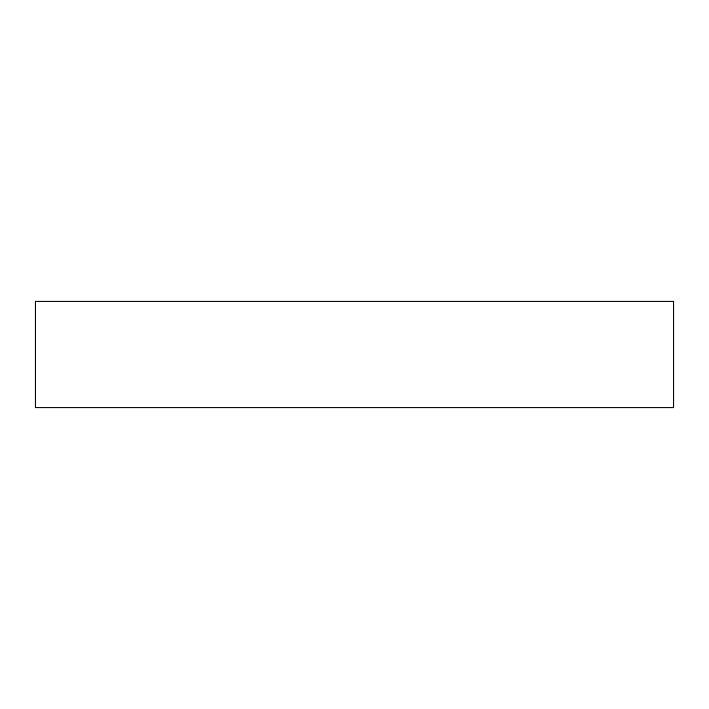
<?xml version="1.0" encoding="UTF-8"?>
<svg xmlns="http://www.w3.org/2000/svg" width="709" height="709" viewBox="0 0 709 709"><rect width="100%" height="100%" fill="white"/><g stroke="black" fill="none" stroke-linecap="round" stroke-linejoin="round"><path stroke-width="1.06" d="M673.55 301.422L35.45 301.422L35.45 407.578L673.55 407.578L673.55 301.422"/></g></svg>
